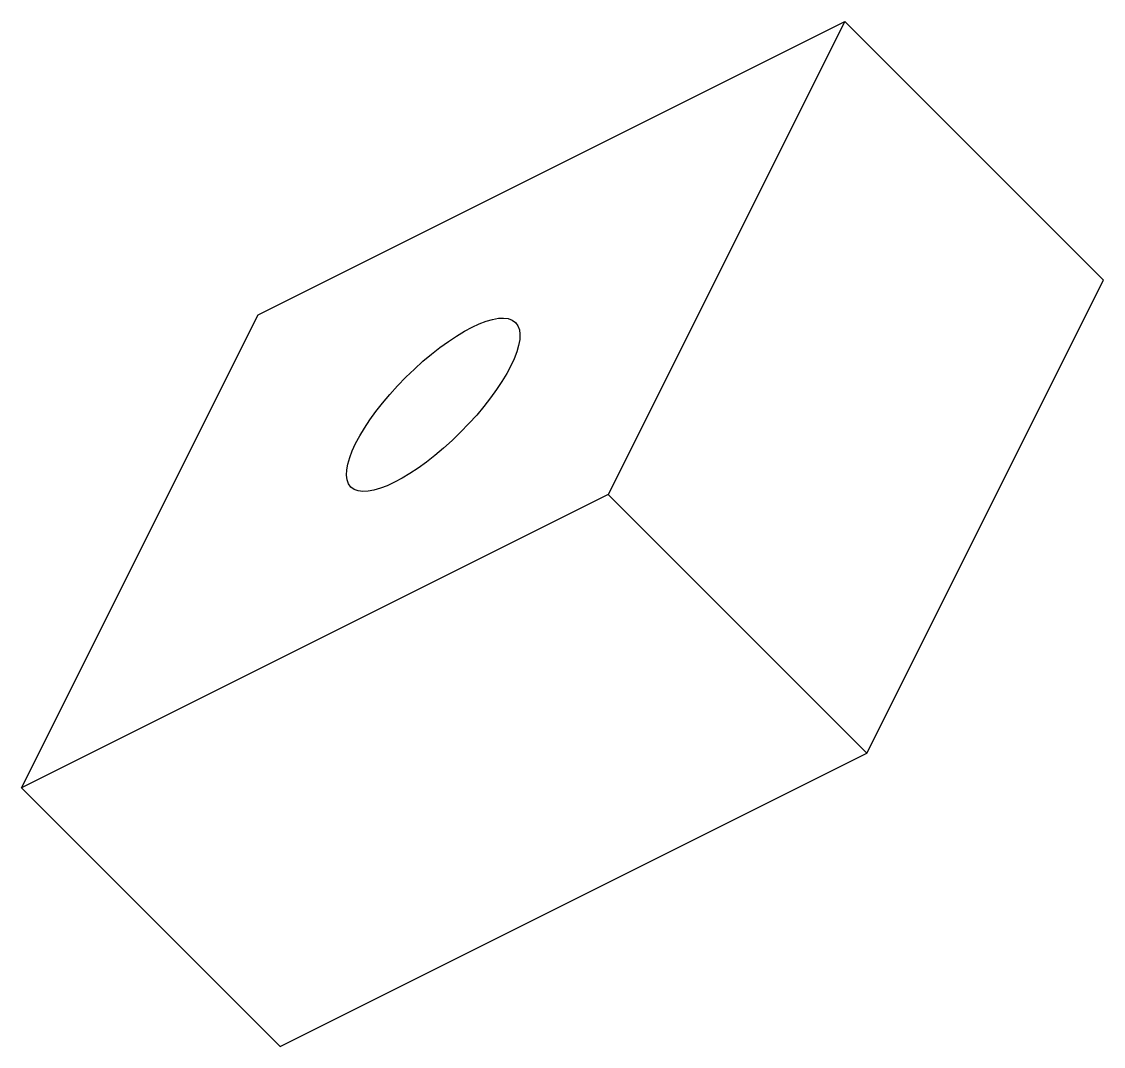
# Model space of a CAD drawing. Header units: inches. Extents: x 4.44 to 7.93, y 3.4 to 6.71.
import ezdxf

# ---------------------------------------------------------------- set-up
doc = ezdxf.new("R2010")
doc.units = ezdxf.units.IN
doc.header["$MEASUREMENT"] = 0
doc.layers.add('PV-36', color=7, linetype='Continuous')

# ---------------------------------------------------------------- blocks, each defined once
blk = doc.blocks.new('*U1')
at = {"layer": 'PV-36'}
for p, q in [((5.2059, 5.7623, 0.5564), (7.0969, 6.7078, -0.3891)), ((7.0969, 6.7078, -0.3891), (6.3346, 5.1833, -1.1513)), ((7.0969, 6.7078, -0.3891), (7.9302, 5.8745, -2.0558)), ((7.168, 4.35, -2.818), (7.9302, 5.8745, -2.0558)), ((4.4436, 4.2378, -0.2058), (5.2059, 5.7623, 0.5564)), ((6.3346, 5.1833, -1.1513), (4.4436, 4.2378, -0.2058)), ((6.3346, 5.1833, -1.1513), (7.168, 4.35, -2.818)), ((5.277, 3.4045, -1.8725), (7.168, 4.35, -2.818)), ((4.4436, 4.2378, -0.2058), (5.277, 3.4045, -1.8725))]:
    blk.add_line(p, q, dxfattribs=at)
at = {"layer": 'PV-36', "extrusion": (0.57735, -0.57735, 0.57735)}
blk.add_ellipse((5.7703, 5.4728, -0.2975), major_axis=(0.2652, 0.2652), ratio=0.57735, dxfattribs=at)

msp = doc.modelspace()

# ---------------------------------------------------------------- block references
at = {"layer": 'PV-36'}
msp.add_blockref('*U1', (0, 0), dxfattribs=at)

doc.saveas('drawing.dxf')
